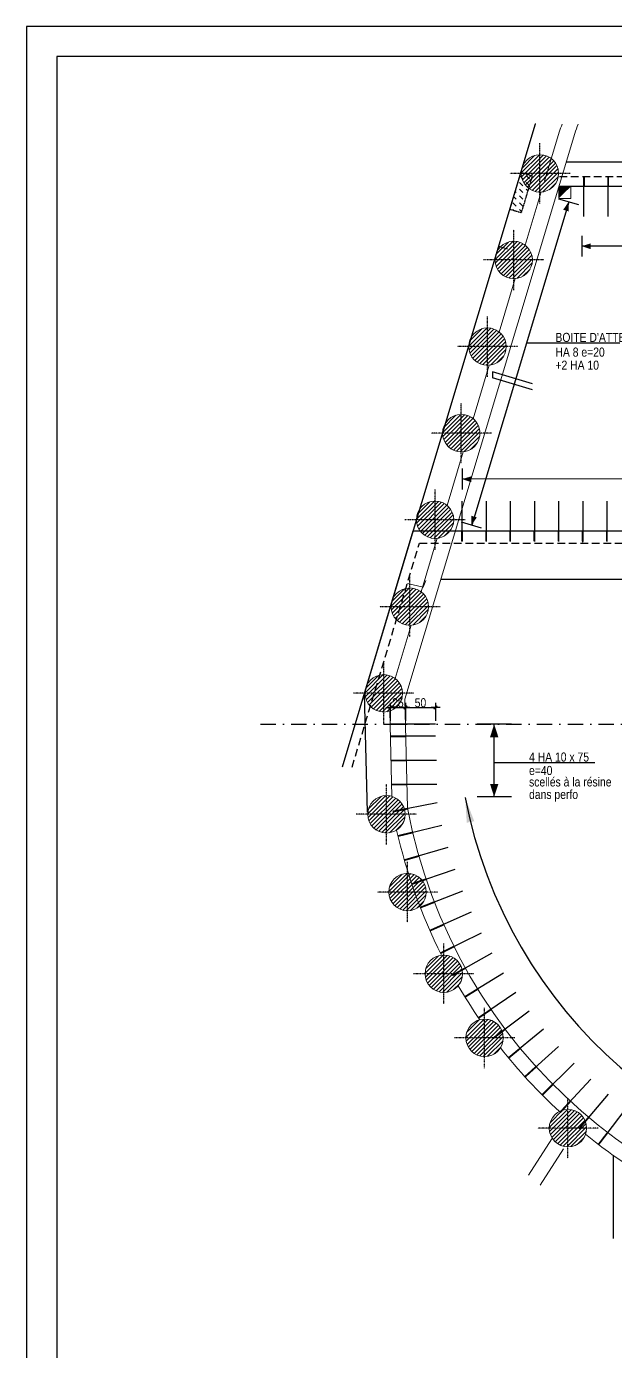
# Model space of a CAD drawing. Header units: metres. Extents: x 41786 to 48013, y -141861 to -137661.
# Drawn here: x 41786 to 42761, y -139857 to -137661 of the extents above; entities that cross this region are included whole.
import ezdxf

# ---------------------------------------------------------------- set-up
doc = ezdxf.new("R2010")
doc.units = ezdxf.units.M
doc.header["$PDMODE"] = 65
for name, pattern in [('INTERROMPU2', [9.525, 6.35, -3.175]), ('TIRETPTX2', [50.8, 25.4, -12.7, 0, -12.7]), ('VW-01', [0.41656, 0.20828, -0.20828])]:
    doc.linetypes.add(name, pattern=pattern)
for name, color, linetype in [('01-Cad  2', 1, 'Continuous'), ('01_isolant ext', 2, 'TIRETPTX2'), ('01_linteaux', 3, 'Continuous'), ('01_murs_coup', 5, 'Continuous'), ('01_murs_sup', 2, 'INTERROMPU2'), ('01_poch_murs', 251, 'Continuous'), ('01_texte', 230, 'Continuous'), ('AA_COTES', 2, 'Continuous')]:
    doc.layers.add(name, color=color, linetype=linetype)
for name, color, linetype, lineweight in [('01_PIEUX', 5, 'Continuous', 60), ('01_résv', 32, 'Continuous', 9), ('B Général', 7, 'Continuous', 5)]:
    doc.layers.add(name, color=color, linetype=linetype, lineweight=lineweight)
doc.styles.add('ARIAL NA', font='ARIALN.TTF')
doc.styles.add('STYLE2', font='ARIALN.TTF')
doc.dimstyles.new('JB50', dxfattribs={"dimscale": 0.1, "dimtxt": 150, "dimasz": 15, "dimexe": 0.1, "dimexo": 0.1, "dimgap": 0.09, "dimtad": 1, "dimdec": 1, "dimdsep": 46, "dimtxsty": 'STYLE2', "dimblk1": 'BOND_G', "dimblk2": 'BOND_D', "dimsah": 1, "dimcen": 1.5, "dimdle": 0.01, "dimse1": 1, "dimse2": 1, "dimclrd": 4, "dimclre": 2, "dimclrt": 6, "dimazin": 2, "dimtfac": 2.333333, "dimtdec": 1, "dimtix": 1, "dimtmove": 2, "dimatfit": 3, "dimldrblk": 'BOND_G', "dimfxl": 1, "dimtolj": 1, "dimtzin": 0, "dimarcsym": 0})

# ---------------------------------------------------------------- blocks, each defined once
blk = doc.blocks.new('BOND_G')
at = {"layer": 'AA_COTES', "color": 0}
for p, q in [((0, -5), (0, 15)), ((5, 0), (-5, 0)), ((1.8, 1.8), (-1.8, -1.8))]:
    blk.add_line(p, q, dxfattribs=at)
blk = doc.blocks.new('BOND_D')
at = {"layer": 'AA_COTES', "color": 0}
for p, q in [((5, 0), (-5, 0)), ((-1.8, -1.8), (1.8, 1.8)), ((0, 5), (0, -15))]:
    blk.add_line(p, q, dxfattribs=at)
blk = doc.blocks.new('*D26')
at = {"layer": '01_poch_murs', "color": 4, "lineweight": -2, "ltscale": 5, "transparency": 16777216}
blk.add_line((42389.7, -138789.6), (42411.7, -138789.6), dxfattribs=at)
at = {"layer": 'DEFPOINTS', "color": 0, "lineweight": 0, "ltscale": 5, "transparency": 16777216}
for p in [(42413.2, -138789.6), (42388.2, -138824.8), (42413.2, -138824.2)]:
    blk.add_point(p, dxfattribs=at)
at = {"layer": '01_poch_murs', "color": 4, "lineweight": -2, "ltscale": 5, "transparency": 16777216, "xscale": 1.5, "yscale": 1.5, "zscale": 1.5, "rotation": 180}
blk.add_blockref('BOND_G', (42388.2, -138789.6), dxfattribs=at)
at = {"layer": '01_poch_murs', "color": 4, "lineweight": -2, "ltscale": 5, "transparency": 16777216, "xscale": 1.5, "yscale": 1.5, "zscale": 1.5}
blk.add_blockref('BOND_D', (42413.2, -138789.6), dxfattribs=at)
at = {"layer": '01_poch_murs', "color": 6, "lineweight": 0, "ltscale": 5, "transparency": 16777216, "insert": (42400.7, -138782), "char_height": 15, "attachment_point": 5, "style": 'STYLE2'}
blk.add_mtext('\\A1;25', dxfattribs=at)
blk = doc.blocks.new('*D27')
at = {"layer": '01_poch_murs', "color": 4, "lineweight": -2, "ltscale": 5, "transparency": 16777216}
blk.add_line((42414.6, -138789.6), (42461.6, -138789.6), dxfattribs=at)
at = {"layer": 'DEFPOINTS', "color": 0, "lineweight": 0, "ltscale": 5, "transparency": 16777216}
for p in [(42463.1, -138789.6), (42413.1, -138817.5), (42463.1, -138817.5)]:
    blk.add_point(p, dxfattribs=at)
at = {"layer": '01_poch_murs', "color": 4, "lineweight": -2, "ltscale": 5, "transparency": 16777216, "xscale": 1.5, "yscale": 1.5, "zscale": 1.5, "rotation": 180}
blk.add_blockref('BOND_G', (42413.1, -138789.6), dxfattribs=at)
at = {"layer": '01_poch_murs', "color": 4, "lineweight": -2, "ltscale": 5, "transparency": 16777216, "xscale": 1.5, "yscale": 1.5, "zscale": 1.5}
blk.add_blockref('BOND_D', (42463.1, -138789.6), dxfattribs=at)
at = {"layer": '01_poch_murs', "color": 6, "lineweight": 0, "ltscale": 5, "transparency": 16777216, "insert": (42438.1, -138782), "char_height": 15, "attachment_point": 5, "style": 'STYLE2'}
blk.add_mtext('\\A1;50', dxfattribs=at)

msp = doc.modelspace()

# ---------------------------------------------------------------- hatches: boundary and pattern name
at = {"layer": '01_murs_sup'}
h = msp.add_hatch(dxfattribs=at)
h.set_pattern_fill('DASH', color=256, scale=2.5, angle=135)
h.set_pattern_definition([(135, (42776.111, -128315.886), (-11.22532, 9e-16), [7.9375, -7.9375])])
h.paths.add_polyline_path([(42623.43, -137908.25), (42604.27, -137902.5), (42585.95, -137963.53), (42605.11, -137969.28)])
at = {"layer": '01_poch_murs'}
h = msp.add_hatch(dxfattribs=at)
h.set_pattern_fill('ANSI31', color=256, scale=1.5)
h.set_pattern_definition([(45, (24427.3434, -129201.0575), (-3.367596, 3.367596), [])])
h.paths.add_polyline_path([(42636.04, -137873.33, 0.4142136), (42605.04, -137904.33), (42636.04, -137904.33)])
h.paths.add_polyline_path([(42636.04, -137904.33), (42605.04, -137904.33, 0.4142136), (42636.04, -137935.33)])
h.paths.add_polyline_path([(42636.04, -137873.33), (42636.04, -137904.33), (42667.04, -137904.33, 0.4142136)])
h.paths.add_polyline_path([(42667.04, -137904.33), (42636.04, -137904.33), (42636.04, -137935.33, 0.4142136)])
h = msp.add_hatch(dxfattribs=at)
h.set_pattern_fill('ANSI31', color=256, scale=1.5)
h.set_pattern_definition([(45, (24383.9363, -129344.5195), (-3.367596, 3.367596), [])])
h.paths.add_polyline_path([(42592.63, -138016.79, 0.4142136), (42561.63, -138047.79), (42592.63, -138047.79)])
h.paths.add_polyline_path([(42592.63, -138047.79), (42561.63, -138047.79, 0.4142136), (42592.63, -138078.79)])
h.paths.add_polyline_path([(42592.63, -138016.79), (42592.63, -138047.79), (42623.63, -138047.79, 0.4142136)])
h.paths.add_polyline_path([(42623.63, -138047.79), (42592.63, -138047.79), (42592.63, -138078.79, 0.4142136)])
h = msp.add_hatch(dxfattribs=at)
h.set_pattern_fill('ANSI31', color=256, scale=1.5)
h.set_pattern_definition([(45, (24340.496, -129488.0915), (-3.367596, 3.367596), [])])
h.paths.add_polyline_path([(42549.19, -138160.36, 0.4142136), (42518.19, -138191.36), (42549.19, -138191.36)])
h.paths.add_polyline_path([(42549.19, -138191.36), (42518.19, -138191.36, 0.4142136), (42549.19, -138222.36)])
h.paths.add_polyline_path([(42549.19, -138160.36), (42549.19, -138191.36), (42580.19, -138191.36, 0.4142136)])
h.paths.add_polyline_path([(42580.19, -138191.36), (42549.19, -138191.36), (42549.19, -138222.36, 0.4142136)])
h = msp.add_hatch(dxfattribs=at)
h.set_pattern_fill('ANSI31', color=256, scale=1.5)
h.set_pattern_definition([(45, (24297.0554, -129631.6636), (-3.367596, 3.367596), [])])
h.paths.add_polyline_path([(42505.75, -138303.93, 0.4142136), (42474.75, -138334.93), (42505.75, -138334.93)])
h.paths.add_polyline_path([(42505.75, -138334.93), (42474.75, -138334.93, 0.4142136), (42505.75, -138365.93)])
h.paths.add_polyline_path([(42505.75, -138303.93), (42505.75, -138334.93), (42536.75, -138334.93, 0.4142136)])
h.paths.add_polyline_path([(42536.75, -138334.93), (42505.75, -138334.93), (42505.75, -138365.93, 0.4142136)])
h = msp.add_hatch(dxfattribs=at)
h.set_pattern_fill('ANSI31', color=256, scale=1.5)
h.set_pattern_definition([(45, (24253.615, -129775.2356), (-3.367596, 3.367596), [])])
h.paths.add_polyline_path([(42462.31, -138447.5, 0.4142136), (42431.31, -138478.5), (42462.31, -138478.5)])
h.paths.add_polyline_path([(42462.31, -138478.5), (42431.31, -138478.5, 0.4142136), (42462.31, -138509.5)])
h.paths.add_polyline_path([(42462.31, -138447.5), (42462.31, -138478.5), (42493.31, -138478.5, 0.4142136)])
h.paths.add_polyline_path([(42493.31, -138478.5), (42462.31, -138478.5), (42462.31, -138509.5, 0.4142136)])
h = msp.add_hatch(dxfattribs=at)
h.set_pattern_fill('ANSI31', color=256, scale=1.5)
h.set_pattern_definition([(45, (24211.8273, -129919.2986), (-3.367596, 3.367596), [])])
h.paths.add_polyline_path([(42420.52, -138591.57, 0.4142136), (42389.52, -138622.57), (42420.52, -138622.57)])
h.paths.add_polyline_path([(42420.52, -138622.57), (42389.52, -138622.57, 0.4142136), (42420.52, -138653.57)])
h.paths.add_polyline_path([(42420.52, -138591.57), (42420.52, -138622.57), (42451.52, -138622.57, 0.4142136)])
h.paths.add_polyline_path([(42451.52, -138622.57), (42420.52, -138622.57), (42420.52, -138653.57, 0.4142136)])
h = msp.add_hatch(dxfattribs=at)
h.set_pattern_fill('ANSI31', color=256, scale=1.5)
h.set_pattern_definition([(45, (24168.6712, -130062.966), (-3.367596, 3.367596), [])])
h.paths.add_polyline_path([(42377.36, -138735.23, 0.4142136), (42346.36, -138766.23), (42377.36, -138766.23)])
h.paths.add_polyline_path([(42377.36, -138766.23), (42346.36, -138766.23, 0.4142136), (42377.36, -138797.23)])
h.paths.add_polyline_path([(42377.36, -138735.23), (42377.36, -138766.23), (42408.36, -138766.23, 0.4142136)])
h.paths.add_polyline_path([(42408.36, -138766.23), (42377.36, -138766.23), (42377.36, -138797.23, 0.4142136)])
h = msp.add_hatch(dxfattribs=at)
h.set_pattern_fill('ANSI31', color=256, scale=1.5)
h.set_pattern_definition([(45, (24173.085, -130263.556), (-3.367596, 3.367596), [])])
h.paths.add_polyline_path([(42381.78, -138935.82, 0.4142136), (42350.78, -138966.82), (42381.78, -138966.82)])
h.paths.add_polyline_path([(42381.78, -138966.82), (42350.78, -138966.82, 0.4142136), (42381.78, -138997.82)])
h.paths.add_polyline_path([(42381.78, -138935.82), (42381.78, -138966.82), (42412.78, -138966.82, 0.4142136)])
h.paths.add_polyline_path([(42412.78, -138966.82), (42381.78, -138966.82), (42381.78, -138997.82, 0.4142136)])
h = msp.add_hatch(dxfattribs=at)
h.set_pattern_fill('ANSI31', color=256, scale=1.5)
h.set_pattern_definition([(45, (24207.98, -130392.378), (-3.367596, 3.367596), [])])
h.paths.add_polyline_path([(42416.67, -139064.65, 0.4142136), (42385.67, -139095.65), (42416.67, -139095.65)])
h.paths.add_polyline_path([(42416.67, -139095.65), (42385.67, -139095.65, 0.4142136), (42416.67, -139126.65)])
h.paths.add_polyline_path([(42416.67, -139064.65), (42416.67, -139095.65), (42447.67, -139095.65, 0.4142136)])
h.paths.add_polyline_path([(42447.67, -139095.65), (42416.67, -139095.65), (42416.67, -139126.65, 0.4142136)])
h = msp.add_hatch(dxfattribs=at)
h.set_pattern_fill('ANSI31', color=256, scale=1.5)
h.set_pattern_definition([(45, (24268.072, -130527.8725), (-3.367596, 3.367596), [])])
h.paths.add_polyline_path([(42476.76, -139200.14, 0.4142136), (42445.76, -139231.14), (42476.76, -139231.14)])
h.paths.add_polyline_path([(42476.76, -139231.14), (42445.76, -139231.14, 0.4142136), (42476.76, -139262.14)])
h.paths.add_polyline_path([(42476.76, -139200.14), (42476.76, -139231.14), (42507.76, -139231.14, 0.4142136)])
h.paths.add_polyline_path([(42507.76, -139231.14), (42476.76, -139231.14), (42476.76, -139262.14, 0.4142136)])
h = msp.add_hatch(dxfattribs=at)
h.set_pattern_fill('ANSI31', color=256, scale=1.5)
h.set_pattern_definition([(45, (24335.6446, -130634.1666), (-3.367596, 3.367596), [])])
h.paths.add_polyline_path([(42544.34, -139306.43, 0.4142136), (42513.34, -139337.43), (42544.34, -139337.43)])
h.paths.add_polyline_path([(42544.34, -139337.43), (42513.34, -139337.43, 0.4142136), (42544.34, -139368.43)])
h.paths.add_polyline_path([(42544.34, -139306.43), (42544.34, -139337.43), (42575.34, -139337.43, 0.4142136)])
h.paths.add_polyline_path([(42575.34, -139337.43), (42544.34, -139337.43), (42544.34, -139368.43, 0.4142136)])
h = msp.add_hatch(dxfattribs=at)
h.set_pattern_fill('ANSI31', color=256, scale=1.5)
h.set_pattern_definition([(45, (24473.7478, -130783.82), (-3.367596, 3.367596), [])])
h.paths.add_polyline_path([(42682.44, -139456.09, 0.4142136), (42651.44, -139487.09), (42682.44, -139487.09)])
h.paths.add_polyline_path([(42682.44, -139487.09), (42651.44, -139487.09, 0.4142136), (42682.44, -139518.09)])
h.paths.add_polyline_path([(42682.44, -139456.09), (42682.44, -139487.09), (42713.44, -139487.09, 0.4142136)])
h.paths.add_polyline_path([(42713.44, -139487.09), (42682.44, -139487.09), (42682.44, -139518.09, 0.4142136)])

# ---------------------------------------------------------------- linework, layer by layer
at = {"layer": '01-Cad  2'}
for p, q in [((48012.67, -137660.75), (41785.52, -137660.75)), ((41785.52, -137660.75), (41785.52, -141860.75)), ((47962.67, -137710.75), (41835.52, -137710.75)), ((41835.52, -137710.75), (41835.52, -141810.75))]:
    msp.add_line(p, q, dxfattribs=at)
at = {"layer": '01_isolant ext'}
msp.add_line((42173.02, -138817.5), (44264.33, -138817.5), dxfattribs=at)
at = {"layer": '01_linteaux'}
for p, q in [((42628.12, -137822.83), (42344.82, -138766.99)), ((42966.82, -137885.81), (42679.42, -137885.81)), ((42966.82, -137925.81), (42667.41, -137925.81)), ((42706.79, -138497.5), (42425.66, -138497.5)), ((42839.99, -138497.5), (42706.79, -138497.5)), ((43075.16, -138577.5), (42471.65, -138577.5))]:
    msp.add_line(p, q, dxfattribs=at)
at = {"layer": '01_linteaux', "linetype": 'TIRETPTX2', "ltscale": 0.01}
for p, q in [((42636.04, -137954.33), (42636.04, -137854.33)), ((42686.04, -137904.33), (42586.04, -137904.33)), ((42592.63, -138097.79), (42592.63, -137997.79)), ((42642.63, -138047.79), (42542.63, -138047.79)), ((42549.19, -138241.36), (42549.19, -138141.36)), ((42599.19, -138191.36), (42499.19, -138191.36)), ((42505.75, -138384.93), (42505.75, -138284.93)), ((42555.75, -138334.93), (42455.75, -138334.93)), ((42462.31, -138528.5), (42462.31, -138428.5)), ((42512.31, -138478.5), (42412.31, -138478.5)), ((42420.52, -138672.57), (42420.52, -138572.57)), ((42470.52, -138622.57), (42370.52, -138622.57)), ((42377.36, -138816.23), (42377.36, -138716.23)), ((42427.36, -138766.23), (42327.36, -138766.23)), ((42381.78, -139016.82), (42381.78, -138916.82)), ((42431.78, -138966.82), (42331.78, -138966.82)), ((42416.67, -139145.65), (42416.67, -139045.65)), ((42466.67, -139095.65), (42366.67, -139095.65)), ((42476.76, -139281.14), (42476.76, -139181.14)), ((42526.76, -139231.14), (42426.76, -139231.14)), ((42544.34, -139387.43), (42544.34, -139287.43)), ((42594.34, -139337.43), (42494.34, -139337.43)), ((42682.44, -139537.09), (42682.44, -139437.09)), ((42732.44, -139487.09), (42632.44, -139487.09))]:
    msp.add_line(p, q, dxfattribs=at)
at = {"layer": '01_linteaux', "ltscale": 0.01}
for p, q in [((42708.9, -137975.83), (42708.94, -137908.81)), ((42748.9, -137975.83), (42748.94, -137908.81)), ((42623.53, -138253.2), (42557.46, -138233.35)), ((42557.46, -138233.35), (42557.46, -138243.12)), ((42623.53, -138262.97), (42557.46, -138243.12)), ((42506.82, -138447.45), (42506.82, -138514.47)), ((42546.82, -138447.45), (42546.82, -138514.47)), ((42586.82, -138447.45), (42586.82, -138514.47)), ((42626.82, -138447.45), (42626.82, -138514.47)), ((42666.82, -138447.45), (42666.82, -138514.47)), ((42706.82, -138447.45), (42706.82, -138514.47)), ((42746.82, -138447.45), (42746.82, -138514.47)), ((42463.07, -138817.5), (42388.05, -138817.5)), ((42463.07, -138837.5), (42388.05, -138837.5)), ((42464.52, -138877.47), (42389.51, -138877.47)), ((42465.49, -138917.5), (42390.47, -138917.5)), ((42465.75, -138948.03), (42392.09, -138962.24)), ((42473.75, -138985.22), (42400.82, -139002.77)), ((42483.44, -139022.01), (42411.38, -139042.85)), ((42494.79, -139058.32), (42423.75, -139082.42)), ((42507.78, -139094.07), (42437.91, -139121.38)), ((42522.38, -139129.2), (42453.83, -139159.66)), ((42538.57, -139163.63), (42471.47, -139197.18)), ((42556.31, -139197.28), (42490.8, -139233.85)), ((42575.56, -139230.09), (42511.78, -139269.6)), ((42596.28, -139262), (42534.37, -139304.37)), ((42618.43, -139292.92), (42558.51, -139338.07)), ((42641.96, -139322.81), (42584.16, -139370.63)), ((42666.83, -139351.6), (42611.27, -139402)), ((42692.99, -139379.22), (42639.77, -139432.1)), ((42720.37, -139405.63), (42669.62, -139460.87)), ((42748.93, -139430.76), (42700.74, -139488.26)), ((42778.6, -139454.57), (42733.08, -139514.2))]:
    msp.add_line(p, q, dxfattribs=at)
at = {"layer": '01_linteaux', "linetype": 'Continuous'}
msp.add_line((42425.66, -138497.5), (42308.17, -138888.92), dxfattribs=at)
at = {"layer": '01_linteaux', "linetype": 'Continuous', "ltscale": 0.05}
for p, q in [((42344.82, -138766.99), (42349.57, -138963.33)), ((42757.29, -139532.1), (42757.29, -139670.09))]:
    msp.add_line(p, q, dxfattribs=at)
at = {"layer": '01_linteaux', "linetype": 'TIRETPTX2', "ltscale": 0.01, "const_width": 3, "flags": 128}
for points in [[(42708.93, -137925.81), (42708.94, -137908.81)], [(42748.93, -137925.81), (42748.94, -137908.81)], [(42506.82, -138497.47), (42506.82, -138514.47)], [(42546.82, -138497.47), (42546.82, -138514.47)], [(42586.82, -138497.47), (42586.82, -138514.47)], [(42626.82, -138497.47), (42626.82, -138514.47)], [(42666.82, -138497.47), (42666.82, -138514.47)], [(42706.82, -138497.47), (42706.82, -138514.47)], [(42746.82, -138497.47), (42746.82, -138514.47)], [(42413.06, -138817.5), (42388.05, -138817.5)], [(42413.06, -138837.5), (42388.05, -138837.5)], [(42414.51, -138877.47), (42389.51, -138877.47)], [(42415.48, -138917.5), (42390.47, -138917.5)], [(42416.64, -138957.5), (42392.09, -138962.24)], [(42425.13, -138996.92), (42400.82, -139002.77)], [(42435.4, -139035.9), (42411.38, -139042.85)], [(42447.43, -139074.39), (42423.75, -139082.42)], [(42461.2, -139112.28), (42437.91, -139121.38)], [(42476.68, -139149.51), (42453.83, -139159.66)], [(42493.84, -139185.99), (42471.47, -139197.18)], [(42512.64, -139221.66), (42490.8, -139233.85)], [(42533.04, -139256.43), (42511.78, -139269.6)], [(42555, -139290.24), (42534.37, -139304.37)], [(42578.48, -139323.02), (42558.51, -139338.07)], [(42603.43, -139354.7), (42584.16, -139370.63)], [(42629.79, -139385.2), (42611.27, -139402)], [(42657.51, -139414.48), (42639.77, -139432.1)], [(42686.54, -139442.46), (42669.62, -139460.87)], [(42716.8, -139469.1), (42700.74, -139488.26)], [(42748.25, -139494.33), (42733.08, -139514.2)]]:
    msp.add_lwpolyline(points, dxfattribs=at)
at = {"layer": '01_murs_coup', "linetype": 'Continuous', "lineweight": 5}
for p, q in [((42693.66, -137838.4), (42412.05, -138775.89)), ((42668.08, -137835.79), (42643.61, -137917.34)), ((42638.27, -137934.94), (42611.78, -138023.41)), ((42595.2, -138078.68), (42568.63, -138167.22)), ((42552.13, -138222.22), (42525.48, -138311.03)), ((42509.06, -138365.75), (42482.33, -138454.84)), ((42466, -138509.28), (42439.39, -138597.97)), ((42422.72, -138653.49), (42396.24, -138741.64)), ((42412.05, -138775.89), (42416.42, -138956.32)), ((42387.52, -138795.52), (42390.95, -138937.21))]:
    msp.add_line(p, q, dxfattribs=at)
for centre, radius, start, end in [((43803.63, -138232.12), 1202.73, 160.10467, 160.75961), ((43803.63, -138232.12), 1177.73, 159.66389, 160.46959), ((43286.82, -138790.8), 886, 190.7667, 343.38595), ((43286.82, -138790.8), 911, 192.81788, 206.71595), ((43286.82, -138790.8), 911, 210.33993, 214.54921), ((43286.82, -138790.8), 911, 218.17319, 227.22976), ((43286.82, -138790.8), 911, 230.85374, 237.75402)]:
    msp.add_arc(centre, radius, start, end, dxfattribs=at)
at = {"layer": '01_murs_sup', "ltscale": 0.05}
for p, q in [((42604.27, -137902.5), (42585.95, -137963.53)), ((42604.27, -137902.5), (42623.43, -137908.25)), ((42623.43, -137908.25), (42605.11, -137969.28)), ((42585.95, -137963.53), (42605.11, -137969.28)), ((42585.95, -137963.53), (42605.11, -137969.28)), ((42706.79, -138497.5), (42706.79, -138517.5))]:
    msp.add_line(p, q, dxfattribs=at)
at = {"layer": '01_murs_sup', "ltscale": 2}
for p, q in [((42966.82, -137909.81), (42667.41, -137909.81)), ((42324.87, -138888.92), (42436.37, -138517.5)), ((42436.37, -138517.5), (43175.46, -138517.5))]:
    msp.add_line(p, q, dxfattribs=at)
at = {"layer": '01_PIEUX', "color": 2, "linetype": 'Continuous', "lineweight": 5}
for p, q in [((42617.12, -139565.04), (42655.92, -139505.07)), ((42636.14, -139581.66), (42675.05, -139521.52))]:
    msp.add_line(p, q, dxfattribs=at)
at = {"layer": '01_PIEUX', "linetype": 'Continuous', "lineweight": 5}
for centre in [(42636.04, -137904.33), (42592.63, -138047.79), (42549.19, -138191.36), (42505.75, -138334.93), (42462.31, -138478.5), (42420.52, -138622.57), (42377.36, -138766.23), (42381.78, -138966.82), (42416.67, -139095.65), (42476.76, -139231.14), (42544.34, -139337.43), (42682.44, -139487.09)]:
    msp.add_circle(centre, 31, dxfattribs=at)
at = {"layer": '01_résv'}
for p, q in [((42667.41, -137945.81), (42667.41, -137925.81)), ((42667.41, -137925.81), (42687.41, -137925.81)), ((42687.41, -137925.81), (42687.41, -137945.81)), ((42687.41, -137945.81), (42667.41, -137945.81))]:
    msp.add_line(p, q, dxfattribs=at)
msp.add_solid([(42667.41, -137945.81), (42667.41, -137925.81), (42687.41, -137925.81)], dxfattribs=at)
at = {"layer": '01_texte'}
for p, q in [((42700.3, -137956.48), (42667.3, -137946.77)), ((42683.85, -137951.96), (42523.01, -138487.4)), ((42705.26, -138007.53), (42705.26, -138041.93)), ((42948.97, -138025.07), (42705.26, -138025.07)), ((42752.39, -138185.81), (42613.61, -138185.81)), ((42768.61, -138185.81), (42666.6, -138185.81)), ((42507.38, -138393.7), (42507.38, -138428.1)), ((43226.24, -138410.12), (42507.38, -138411.23)), ((42539.23, -138492.69), (42506.34, -138482.6)), ((42588.65, -138817.5), (42531.8, -138817.5)), ((42560.23, -138937.78), (42560.23, -138817.5)), ((42726.87, -138881.52), (42560.23, -138881.52)), ((42588.65, -138937.78), (42531.8, -138937.78))]:
    msp.add_line(p, q, dxfattribs=at)
msp.add_arc((43286.82, -138790.8), 788.72, 190.84454, 343.38595, dxfattribs=at)
for points in [[(42683.47, -137951.58), (42674.57, -137964.55), (42679.25, -137965.93)], [(42683.47, -137951.58), (42683.92, -137967.3), (42679.25, -137965.93)], [(42705.31, -138025.07), (42720.26, -138020.19), (42720.26, -138025.07)], [(42705.31, -138025.07), (42720.26, -138029.94), (42720.26, -138025.07)], [(42507.44, -138411.23), (42522.39, -138406.36), (42522.39, -138411.23)], [(42507.44, -138411.23), (42522.39, -138416.11), (42522.39, -138411.23)], [(42522.48, -138487.5), (42522.21, -138471.78), (42526.87, -138473.21)], [(42522.48, -138487.5), (42531.53, -138474.63), (42526.87, -138473.21)], [(42560.23, -138817.58), (42553.27, -138838.94), (42560.23, -138838.94)], [(42560.23, -138817.58), (42567.19, -138838.94), (42560.23, -138838.94)], [(42560.23, -138937.7), (42553.27, -138916.34), (42560.23, -138916.34)], [(42560.23, -138937.7), (42567.19, -138916.34), (42560.23, -138916.34)], [(42512.19, -138939.2), (42514.84, -138980.91), (42520.98, -138979.4)], [(42512.19, -138939.2), (42527.2, -138978.21), (42520.98, -138979.4)]]:
    msp.add_solid(points, dxfattribs=at)
at = {"layer": 'B Général', "color": 98, "linetype": 'Continuous', "lineweight": 13, "true_color": 0x004400}
for p, q in [((42442.53, -138590.4), (42416.38, -138584.07)), ((42447.08, -138579.18), (42442.53, -138590.4))]:
    msp.add_line(p, q, dxfattribs=at)
at = {"layer": 'B Général', "color": 7, "linetype": 'VW-01', "lineweight": 5, "flags": 128}
msp.add_lwpolyline([(42628.52, -137821.72), (42567.47, -138025.11), (42582.79, -138029.71)], dxfattribs=at)

# ---------------------------------------------------------------- texts
at = {"layer": '01_texte', "style": 'ARIAL NA'}
for s, p in [("BOITE D'ATTENTE", (42661.71, -138183.64)), ('HA 8 e=20', (42661.71, -138208.05)), ('+2 HA 10', (42661.71, -138229.69)), ('4 HA 10 x 75', (42618.01, -138879.35)), ('e=40', (42618.01, -138901.62)), ('scellés à la résine', (42618.01, -138920.61)), ('dans perfo', (42618.01, -138941.32))]:
    msp.add_text(s, height=15, dxfattribs=at).set_placement(p)

# ---------------------------------------------------------------- dimensions: what is measured, and where the dimension line sits
at = {"layer": '01_poch_murs', "lineweight": 0, "ltscale": 5}
for base, p1, p2, picture, middle in [((42413.22, -138789.63), (42388.23, -138824.83), (42413.22, -138824.22), '*D26', (42400.73, -138781.96)), ((42463.07, -138789.63), (42413.06, -138817.5), (42463.07, -138817.5), '*D27', (42438.07, -138781.96))]:
    dim = msp.add_linear_dim(base=base, p1=p1, p2=p2, dimstyle='JB50', dxfattribs=at)
    dim.commit()
    dim.dimension.update_dxf_attribs({"geometry": picture, "text_midpoint": middle})

doc.saveas('drawing.dxf')
